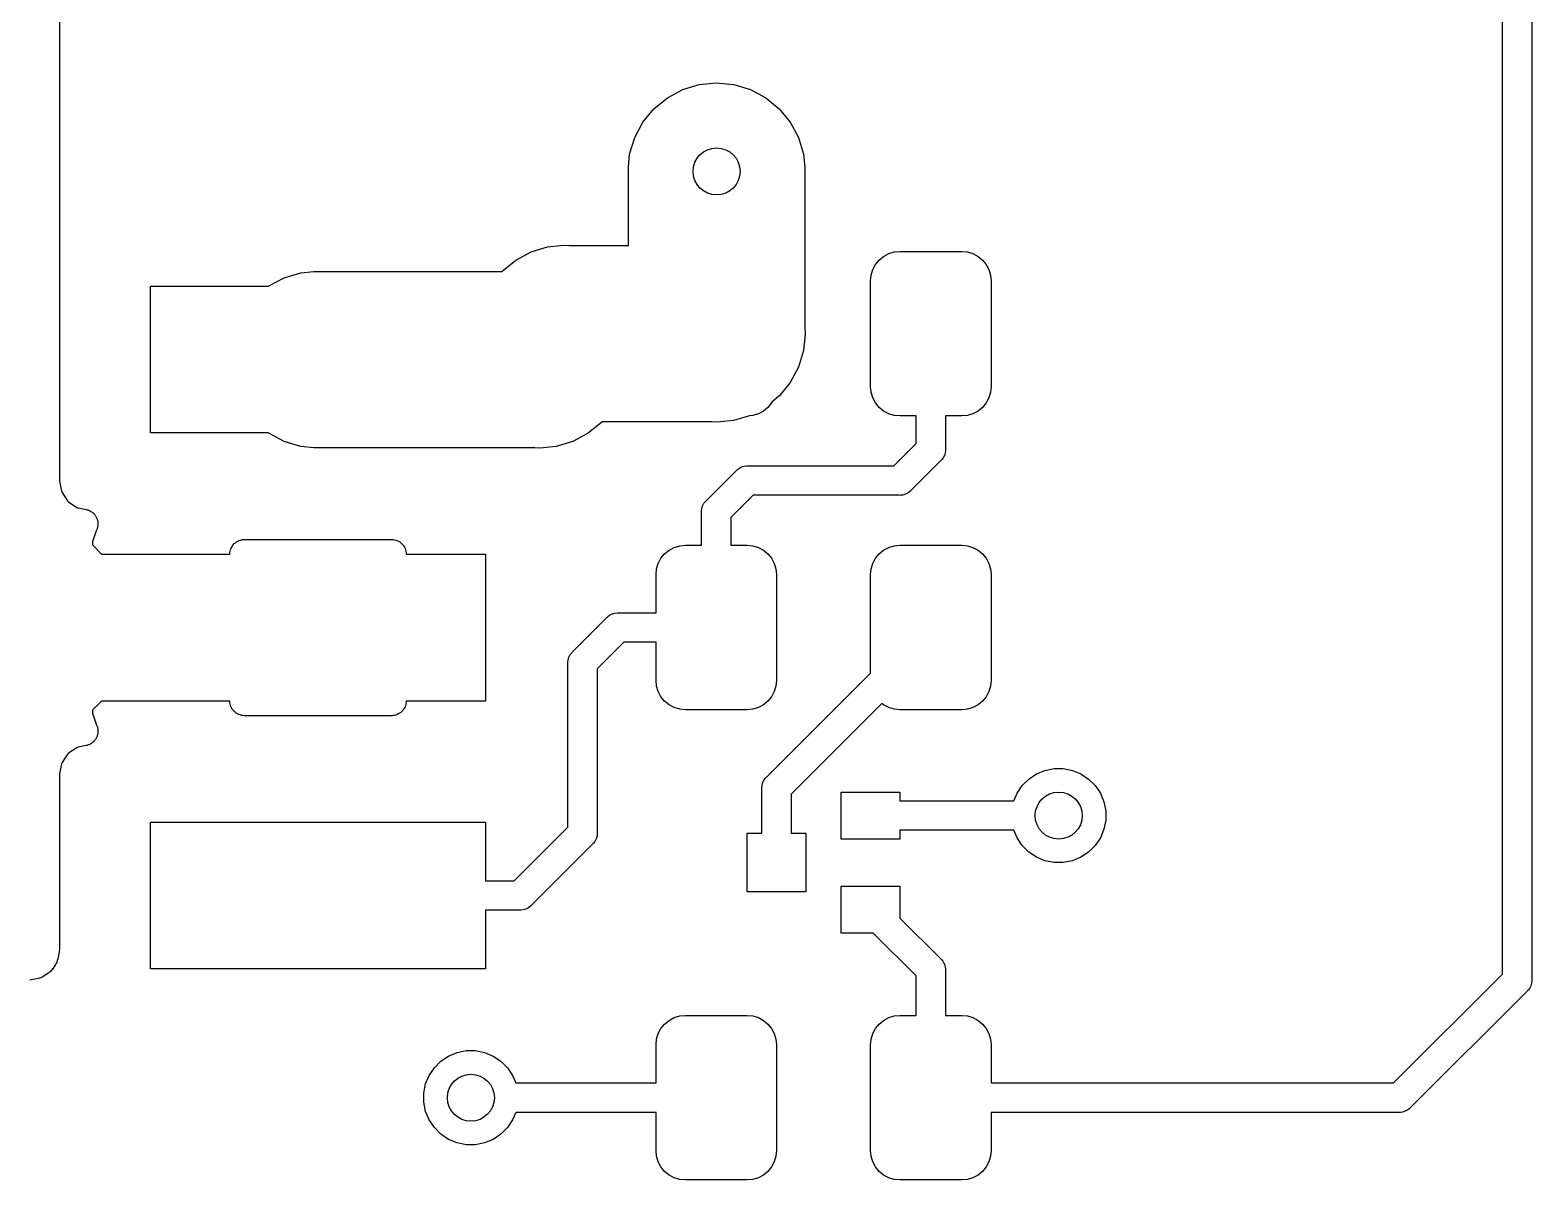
# Model space of a CAD drawing. Extents: x 1.69 to 6.13, y -5.81 to -1.91.
# Drawn here: x 2.982 to 3.485, y -5.185 to -4.8 of the extents above; entities that cross this region are included whole.
import ezdxf

# ---------------------------------------------------------------- set-up
doc = ezdxf.new("R2010")
doc.units = 0
doc.header["$MEASUREMENT"] = 0
doc.layers.add('BLACK', color=7, linetype='CONTINUOUS')

msp = doc.modelspace()

# ---------------------------------------------------------------- linework, layer by layer
at = {"layer": 'BLACK', "linetype": 'CONTINUOUS'}
for p, q in [((3.47539, -5.11607), (3.47539, -3.30339)), ((3.48524, -3.30519), (3.48524, -5.11787)), ((2.99213, -4.77411), (2.99213, -4.95055)), ((3.20085, -4.81983), (3.20642, -4.81814)), ((3.20642, -4.81814), (3.2122, -4.81757)), ((3.2122, -4.81757), (3.21799, -4.81814)), ((3.21799, -4.81814), (3.22356, -4.81983)), ((3.19122, -4.82626), (3.19572, -4.82257)), ((3.19572, -4.82257), (3.20085, -4.81983)), ((3.22356, -4.81983), (3.22869, -4.82257)), ((3.22869, -4.82257), (3.23318, -4.82626)), ((3.18753, -4.83076), (3.19122, -4.82626)), ((3.23318, -4.82626), (3.23687, -4.83076)), ((3.18479, -4.83589), (3.18753, -4.83076)), ((3.23687, -4.83076), (3.23962, -4.83589)), ((3.1831, -4.84146), (3.18479, -4.83589)), ((3.23962, -4.83589), (3.24131, -4.84146)), ((3.18268, -4.84579), (3.1831, -4.84146)), ((3.24131, -4.84146), (3.24173, -4.84579)), ((3.18268, -4.87205), (3.18268, -4.84579)), ((3.24173, -4.84579), (3.24173, -4.90003)), ((3.15006, -4.87416), (3.15563, -4.87247)), ((3.15563, -4.87247), (3.15997, -4.87205)), ((3.15997, -4.87205), (3.16142, -4.8719)), ((3.15997, -4.87205), (3.15997, -4.87205)), ((3.16142, -4.8719), (3.16287, -4.87205)), ((3.16287, -4.87205), (3.18268, -4.87205)), ((3.14044, -4.88059), (3.14493, -4.8769)), ((3.14493, -4.8769), (3.15006, -4.87416)), ((3.26453, -4.88009), (3.26544, -4.87839)), ((3.26544, -4.87839), (3.26666, -4.8769)), ((3.26666, -4.8769), (3.26815, -4.87567)), ((3.26815, -4.87567), (3.26986, -4.87476)), ((3.26986, -4.87476), (3.2717, -4.8742)), ((3.2717, -4.8742), (3.27362, -4.87402)), ((3.27362, -4.87402), (3.29429, -4.87402)), ((3.29429, -4.87402), (3.29621, -4.8742)), ((3.29621, -4.8742), (3.29806, -4.87476)), ((3.29806, -4.87476), (3.29976, -4.87567)), ((3.29976, -4.87567), (3.30125, -4.8769)), ((3.30125, -4.8769), (3.30248, -4.87839)), ((3.30248, -4.87839), (3.30338, -4.88009)), ((3.06226, -4.88557), (3.06739, -4.88282)), ((3.06739, -4.88282), (3.07295, -4.88114)), ((3.07295, -4.88114), (3.07729, -4.88071)), ((3.07729, -4.88071), (3.14034, -4.88071)), ((3.14034, -4.88071), (3.14044, -4.88059)), ((3.26378, -4.88386), (3.26397, -4.88194)), ((3.26397, -4.88194), (3.26453, -4.88009)), ((3.30338, -4.88009), (3.30394, -4.88194)), ((3.30394, -4.88194), (3.30413, -4.88386)), ((3.02264, -4.93484), (3.02264, -4.88563)), ((3.02264, -4.88563), (3.06218, -4.88563)), ((3.06218, -4.88563), (3.06226, -4.88557)), ((3.26378, -4.91929), (3.26378, -4.88386)), ((3.30413, -4.88386), (3.30413, -4.91929)), ((3.24173, -4.90293), (3.24131, -4.90726)), ((3.24173, -4.90003), (3.24188, -4.90148)), ((3.24188, -4.90148), (3.24173, -4.90293)), ((3.24173, -4.90293), (3.24173, -4.90293)), ((3.24131, -4.90726), (3.23962, -4.91283)), ((3.23962, -4.91283), (3.23687, -4.91796)), ((3.23687, -4.91796), (3.23318, -4.92246)), ((3.23309, -4.92255), (3.2308, -4.92443)), ((3.23313, -4.9225), (3.23309, -4.92255)), ((3.23318, -4.92246), (3.23313, -4.9225)), ((3.26397, -4.92121), (3.26378, -4.91929)), ((3.26453, -4.92306), (3.26397, -4.92121)), ((3.26544, -4.92476), (3.26453, -4.92306)), ((3.30338, -4.92306), (3.30248, -4.92476)), ((3.30394, -4.92121), (3.30338, -4.92306)), ((3.30413, -4.91929), (3.30394, -4.92121)), ((3.22436, -4.92894), (3.22323, -4.92906)), ((3.22621, -4.92838), (3.22436, -4.92894)), ((3.22791, -4.92748), (3.22621, -4.92838)), ((3.2294, -4.92625), (3.22791, -4.92748)), ((3.23062, -4.92476), (3.2294, -4.92625)), ((3.2308, -4.92443), (3.23062, -4.92476)), ((3.26666, -4.92625), (3.26544, -4.92476)), ((3.26815, -4.92748), (3.26666, -4.92625)), ((3.26986, -4.92838), (3.26815, -4.92748)), ((3.2717, -4.92894), (3.26986, -4.92838)), ((3.27362, -4.92913), (3.2717, -4.92894)), ((3.29621, -4.92894), (3.29429, -4.92913)), ((3.29806, -4.92838), (3.29621, -4.92894)), ((3.29976, -4.92748), (3.29806, -4.92838)), ((3.30125, -4.92625), (3.29976, -4.92748)), ((3.30248, -4.92476), (3.30125, -4.92625)), ((3.17374, -4.93122), (3.16924, -4.93491)), ((3.17383, -4.9311), (3.17374, -4.93122)), ((3.21066, -4.9311), (3.17383, -4.9311)), ((3.21211, -4.93125), (3.21066, -4.9311)), ((3.21356, -4.9311), (3.21211, -4.93125)), ((3.21789, -4.93068), (3.21356, -4.9311)), ((3.21356, -4.9311), (3.21356, -4.9311)), ((3.22323, -4.92906), (3.21789, -4.93068)), ((3.27904, -4.92913), (3.27362, -4.92913)), ((3.27904, -4.93841), (3.27904, -4.92913)), ((3.29429, -4.92913), (3.28888, -4.92913)), ((3.28888, -4.92913), (3.28888, -4.94021)), ((3.06218, -4.93484), (3.02264, -4.93484)), ((3.06226, -4.93491), (3.06218, -4.93484)), ((3.06739, -4.93765), (3.06226, -4.93491)), ((3.07295, -4.93934), (3.06739, -4.93765)), ((3.16411, -4.93765), (3.15854, -4.93934)), ((3.16924, -4.93491), (3.16411, -4.93765)), ((3.27158, -4.94587), (3.27904, -4.93841)), ((3.07729, -4.93976), (3.07295, -4.93934)), ((3.15131, -4.93976), (3.07729, -4.93976)), ((3.15276, -4.93991), (3.15131, -4.93976)), ((3.15421, -4.93976), (3.15276, -4.93991)), ((3.15854, -4.93934), (3.15421, -4.93976)), ((3.15421, -4.93976), (3.15421, -4.93976)), ((3.28727, -4.9441), (3.27727, -4.9541)), ((3.28745, -4.94395), (3.28727, -4.9441)), ((3.28767, -4.94368), (3.28745, -4.94395)), ((3.28807, -4.9432), (3.28767, -4.94368)), ((3.28853, -4.94235), (3.28807, -4.9432)), ((3.28861, -4.94205), (3.28853, -4.94235)), ((3.28881, -4.94142), (3.28861, -4.94205)), ((3.28888, -4.94069), (3.28881, -4.94142)), ((3.28888, -4.94021), (3.2889, -4.94045)), ((3.2889, -4.94045), (3.28888, -4.94069)), ((3.28888, -4.94069), (3.28888, -4.94069)), ((3.2088, -4.95747), (3.21879, -4.94748)), ((3.21879, -4.94748), (3.21894, -4.94729)), ((3.21894, -4.94729), (3.2193, -4.947)), ((3.2193, -4.947), (3.21969, -4.94668)), ((3.21969, -4.94668), (3.22055, -4.94622)), ((3.22055, -4.94622), (3.22148, -4.94594)), ((3.22148, -4.94594), (3.2222, -4.94587)), ((3.2222, -4.94587), (3.22244, -4.94584)), ((3.2222, -4.94587), (3.2222, -4.94587)), ((3.22244, -4.94584), (3.22268, -4.94587)), ((3.22268, -4.94587), (3.27158, -4.94587)), ((2.99213, -4.95055), (2.99217, -4.95102)), ((2.99217, -4.95102), (2.99283, -4.95432)), ((3.27727, -4.9541), (3.27712, -4.95428)), ((2.99283, -4.95432), (2.9929, -4.95454)), ((2.9929, -4.95454), (2.99301, -4.95476)), ((2.99301, -4.95476), (2.99487, -4.95755)), ((2.99487, -4.95755), (2.99503, -4.95773)), ((2.99503, -4.95773), (2.99521, -4.95788)), ((2.99521, -4.95788), (2.998, -4.95975)), ((3.20754, -4.95923), (3.20799, -4.95837)), ((3.20799, -4.95837), (3.20861, -4.95763)), ((3.20861, -4.95763), (3.2088, -4.95747)), ((3.22448, -4.95571), (3.21703, -4.96316)), ((3.27338, -4.95571), (3.22448, -4.95571)), ((3.27362, -4.95573), (3.27338, -4.95571)), ((3.27386, -4.95571), (3.27362, -4.95573)), ((3.27459, -4.95564), (3.27386, -4.95571)), ((3.27386, -4.95571), (3.27386, -4.95571)), ((3.27551, -4.95536), (3.27459, -4.95564)), ((3.27637, -4.9549), (3.27551, -4.95536)), ((3.27712, -4.95428), (3.27637, -4.9549)), ((2.998, -4.95975), (2.99821, -4.95986)), ((2.99821, -4.95986), (2.99844, -4.95993)), ((2.99844, -4.95993), (3.00108, -4.96045)), ((3.00108, -4.96045), (3.00115, -4.96047)), ((3.00115, -4.96047), (3.00139, -4.96054)), ((3.00139, -4.96054), (3.00163, -4.9606)), ((3.00163, -4.9606), (3.00185, -4.96069)), ((3.00185, -4.96069), (3.00207, -4.96076)), ((3.00207, -4.96076), (3.00228, -4.96088)), ((3.00228, -4.96088), (3.00251, -4.96098)), ((3.00251, -4.96098), (3.0027, -4.96111)), ((3.0027, -4.96111), (3.00291, -4.96122)), ((3.00291, -4.96122), (3.0031, -4.96138)), ((3.0031, -4.96138), (3.0033, -4.96152)), ((3.0033, -4.96152), (3.00347, -4.96169)), ((3.00347, -4.96169), (3.00364, -4.96184)), ((3.00364, -4.96184), (3.0038, -4.96203)), ((3.0038, -4.96203), (3.00397, -4.96221)), ((3.00397, -4.96221), (3.0041, -4.96241)), ((3.0041, -4.96241), (3.00424, -4.96259)), ((3.00424, -4.96259), (3.00436, -4.96281)), ((3.00436, -4.96281), (3.00449, -4.96302)), ((3.00449, -4.96302), (3.00458, -4.96323)), ((3.00458, -4.96323), (3.00469, -4.96344)), ((3.00469, -4.96344), (3.00476, -4.96368)), ((3.00476, -4.96368), (3.00485, -4.96391)), ((3.00485, -4.96391), (3.00489, -4.96414)), ((3.00489, -4.96414), (3.00496, -4.96436)), ((3.20716, -4.96112), (3.20719, -4.96088)), ((3.20719, -4.96136), (3.20716, -4.96112)), ((3.20719, -4.96088), (3.20726, -4.96016)), ((3.20719, -4.96088), (3.20719, -4.96088)), ((3.20719, -4.97244), (3.20719, -4.96136)), ((3.20726, -4.96016), (3.20754, -4.95923)), ((3.21703, -4.96316), (3.21703, -4.97244)), ((3.00443, -4.96766), (3.00327, -4.97135)), ((3.00444, -4.96764), (3.00443, -4.96766)), ((3.00454, -4.96741), (3.00444, -4.96764)), ((3.00466, -4.96719), (3.00454, -4.96741)), ((3.00473, -4.96697), (3.00466, -4.96719)), ((3.00482, -4.96676), (3.00473, -4.96697)), ((3.00487, -4.96651), (3.00482, -4.96676)), ((3.00494, -4.96627), (3.00487, -4.96651)), ((3.00497, -4.96604), (3.00494, -4.96627)), ((3.00496, -4.96436), (3.00498, -4.96461)), ((3.00502, -4.96582), (3.00497, -4.96604)), ((3.00498, -4.96461), (3.00503, -4.96486)), ((3.00503, -4.96486), (3.00502, -4.96509)), ((3.00502, -4.96509), (3.00505, -4.96532)), ((3.00505, -4.96532), (3.00502, -4.96557)), ((3.00502, -4.96557), (3.00502, -4.96582)), ((3.00327, -4.97135), (3.00317, -4.97234)), ((3.00317, -4.97234), (3.00622, -4.97539)), ((3.04932, -4.97437), (3.04946, -4.97393)), ((3.04946, -4.97393), (3.0496, -4.97349)), ((3.0496, -4.97349), (3.04961, -4.97347)), ((3.04961, -4.97345), (3.04983, -4.97305)), ((3.04961, -4.97347), (3.04961, -4.97345)), ((3.04983, -4.97305), (3.05005, -4.97264)), ((3.05005, -4.97264), (3.05006, -4.97263)), ((3.05006, -4.97263), (3.05007, -4.97261)), ((3.05007, -4.97261), (3.05037, -4.97226)), ((3.05037, -4.97226), (3.05067, -4.9719)), ((3.05067, -4.9719), (3.05068, -4.97189)), ((3.05068, -4.97189), (3.05069, -4.97188)), ((3.05069, -4.97188), (3.05105, -4.97159)), ((3.05105, -4.97159), (3.05141, -4.97129)), ((3.05141, -4.97129), (3.05143, -4.97129)), ((3.05143, -4.97129), (3.05144, -4.97128)), ((3.05144, -4.97128), (3.05185, -4.97106)), ((3.05185, -4.97106), (3.05226, -4.97084)), ((3.05226, -4.97084), (3.05227, -4.97084)), ((3.05227, -4.97084), (3.05229, -4.97083)), ((3.05229, -4.97083), (3.05274, -4.9707)), ((3.05274, -4.9707), (3.05318, -4.97057)), ((3.05318, -4.97057), (3.0532, -4.97056)), ((3.0532, -4.97056), (3.05321, -4.97056)), ((3.05321, -4.97056), (3.05367, -4.97052)), ((3.05367, -4.97052), (3.05413, -4.97047)), ((3.05413, -4.97047), (3.10335, -4.97047)), ((3.10335, -4.97047), (3.10338, -4.97047)), ((3.10338, -4.97047), (3.10338, -4.97047)), ((3.10338, -4.97047), (3.10338, -4.97047)), ((3.10338, -4.97047), (3.10342, -4.97047)), ((3.10342, -4.97047), (3.10387, -4.97052)), ((3.10387, -4.97052), (3.10434, -4.97057)), ((3.10434, -4.97057), (3.10435, -4.97058)), ((3.10435, -4.97058), (3.10437, -4.97058)), ((3.10437, -4.97058), (3.10481, -4.97072)), ((3.10481, -4.97072), (3.10525, -4.97086)), ((3.10525, -4.97086), (3.10527, -4.97087)), ((3.10527, -4.97087), (3.10529, -4.97087)), ((3.10529, -4.97087), (3.10569, -4.97109)), ((3.10569, -4.97109), (3.1061, -4.97131)), ((3.1061, -4.97131), (3.10611, -4.97132)), ((3.10611, -4.97132), (3.10613, -4.97133)), ((3.10613, -4.97133), (3.10648, -4.97163)), ((3.10648, -4.97163), (3.10684, -4.97193)), ((3.10684, -4.97193), (3.10685, -4.97194)), ((3.10685, -4.97194), (3.10686, -4.97195)), ((3.10686, -4.97195), (3.10715, -4.97231)), ((3.10715, -4.97231), (3.10745, -4.97267)), ((3.10745, -4.97267), (3.10745, -4.97269)), ((3.10745, -4.97269), (3.10746, -4.9727)), ((3.10746, -4.9727), (3.10768, -4.97311)), ((3.10768, -4.97311), (3.1079, -4.97352)), ((3.1079, -4.97352), (3.1079, -4.97353)), ((3.1079, -4.97353), (3.10791, -4.97355)), ((3.10791, -4.97355), (3.10804, -4.974)), ((3.10804, -4.974), (3.10817, -4.97444)), ((3.19481, -4.97532), (3.1963, -4.9741)), ((3.1963, -4.9741), (3.19801, -4.97319)), ((3.19801, -4.97319), (3.19985, -4.97263)), ((3.19985, -4.97263), (3.20177, -4.97244)), ((3.20177, -4.97244), (3.20719, -4.97244)), ((3.21703, -4.97244), (3.22244, -4.97244)), ((3.22244, -4.97244), (3.22436, -4.97263)), ((3.22436, -4.97263), (3.22621, -4.97319)), ((3.22621, -4.97319), (3.22791, -4.9741)), ((3.22791, -4.9741), (3.2294, -4.97532)), ((3.26666, -4.97532), (3.26815, -4.9741)), ((3.26815, -4.9741), (3.26986, -4.97319)), ((3.26986, -4.97319), (3.2717, -4.97263)), ((3.2717, -4.97263), (3.27362, -4.97244)), ((3.27362, -4.97244), (3.29429, -4.97244)), ((3.29429, -4.97244), (3.29621, -4.97263)), ((3.29621, -4.97263), (3.29806, -4.97319)), ((3.29806, -4.97319), (3.29976, -4.9741)), ((3.29976, -4.9741), (3.30125, -4.97532)), ((3.00622, -4.97539), (3.04921, -4.97539)), ((3.04921, -4.97532), (3.04926, -4.97487)), ((3.04921, -4.97536), (3.04921, -4.97532)), ((3.04921, -4.97539), (3.04921, -4.97536)), ((3.04921, -4.97536), (3.04921, -4.97536)), ((3.04921, -4.97536), (3.04921, -4.97536)), ((3.04926, -4.97487), (3.04931, -4.9744)), ((3.04931, -4.9744), (3.04932, -4.97439)), ((3.04932, -4.97439), (3.04932, -4.97437)), ((3.10817, -4.97444), (3.10818, -4.97445)), ((3.10818, -4.97445), (3.10818, -4.97447)), ((3.10818, -4.97447), (3.10822, -4.97493)), ((3.10822, -4.97493), (3.10827, -4.97539)), ((3.10827, -4.97539), (3.13484, -4.97539)), ((3.13484, -4.97539), (3.13484, -5.02461)), ((3.19212, -4.98036), (3.19268, -4.97852)), ((3.19268, -4.97852), (3.19359, -4.97682)), ((3.19359, -4.97682), (3.19481, -4.97532)), ((3.2294, -4.97532), (3.23062, -4.97682)), ((3.23062, -4.97682), (3.23153, -4.97852)), ((3.23153, -4.97852), (3.23209, -4.98036)), ((3.26397, -4.98036), (3.26453, -4.97852)), ((3.26453, -4.97852), (3.26544, -4.97682)), ((3.26544, -4.97682), (3.26666, -4.97532)), ((3.30125, -4.97532), (3.30248, -4.97682)), ((3.30248, -4.97682), (3.30338, -4.97852)), ((3.30338, -4.97852), (3.30394, -4.98036)), ((3.19193, -4.98228), (3.19212, -4.98036)), ((3.19193, -4.99508), (3.19193, -4.98228)), ((3.23209, -4.98036), (3.23228, -4.98228)), ((3.23228, -4.98228), (3.23228, -5.01772)), ((3.26378, -4.98228), (3.26397, -4.98036)), ((3.26378, -5.01528), (3.26378, -4.98228)), ((3.30394, -4.98036), (3.30413, -4.98228)), ((3.30413, -4.98228), (3.30413, -5.01772)), ((3.16401, -5.00816), (3.17548, -4.99669)), ((3.17548, -4.99669), (3.17564, -4.9965)), ((3.17564, -4.9965), (3.17582, -4.99635)), ((3.17582, -4.99635), (3.17639, -4.99589)), ((3.17582, -4.99635), (3.17582, -4.99635)), ((3.17639, -4.99589), (3.17724, -4.99543)), ((3.17724, -4.99543), (3.17732, -4.99541)), ((3.17732, -4.99541), (3.17817, -4.99515)), ((3.17817, -4.99515), (3.17889, -4.99508)), ((3.17889, -4.99508), (3.17913, -4.99505)), ((3.17889, -4.99508), (3.17889, -4.99508)), ((3.17913, -4.99505), (3.17937, -4.99508)), ((3.17937, -4.99508), (3.19193, -4.99508)), ((3.16275, -5.00992), (3.16321, -5.00906)), ((3.16321, -5.00906), (3.16383, -5.00831)), ((3.16383, -5.00831), (3.16401, -5.00816)), ((3.18117, -5.00492), (3.17224, -5.01385)), ((3.19193, -5.00492), (3.18117, -5.00492)), ((3.19193, -5.01772), (3.19193, -5.00492)), ((3.16238, -5.01181), (3.1624, -5.01157)), ((3.1624, -5.01205), (3.16238, -5.01181)), ((3.1624, -5.01157), (3.16247, -5.01085)), ((3.1624, -5.01157), (3.1624, -5.01157)), ((3.1624, -5.06686), (3.1624, -5.01205)), ((3.16247, -5.01085), (3.16275, -5.00992)), ((3.17224, -5.01385), (3.17224, -5.06866)), ((3.19212, -5.01964), (3.19193, -5.01772)), ((3.22897, -5.05009), (3.26378, -5.01528)), ((3.23228, -5.01772), (3.23209, -5.01964)), ((3.30413, -5.01772), (3.30394, -5.01964)), ((3.19268, -5.02148), (3.19212, -5.01964)), ((3.19359, -5.02318), (3.19268, -5.02148)), ((3.19481, -5.02468), (3.19359, -5.02318)), ((3.23062, -5.02318), (3.2294, -5.02468)), ((3.23153, -5.02148), (3.23062, -5.02318)), ((3.23209, -5.01964), (3.23153, -5.02148)), ((3.30248, -5.02318), (3.30125, -5.02468)), ((3.30338, -5.02148), (3.30248, -5.02318)), ((3.30394, -5.01964), (3.30338, -5.02148)), ((3.00622, -5.02461), (3.00317, -5.02766)), ((3.00317, -5.02766), (3.00327, -5.02865)), ((3.00327, -5.02865), (3.00443, -5.03234)), ((3.04921, -5.02461), (3.00622, -5.02461)), ((3.04926, -5.02507), (3.04921, -5.02461)), ((3.0493, -5.02553), (3.04926, -5.02507)), ((3.0493, -5.02555), (3.0493, -5.02553)), ((3.04931, -5.02556), (3.0493, -5.02555)), ((3.04944, -5.026), (3.04931, -5.02556)), ((3.04957, -5.02645), (3.04944, -5.026)), ((3.04958, -5.02647), (3.04957, -5.02645)), ((3.04958, -5.02648), (3.04958, -5.02647)), ((3.0498, -5.02689), (3.04958, -5.02648)), ((3.05002, -5.0273), (3.0498, -5.02689)), ((3.05003, -5.02731), (3.05002, -5.0273)), ((3.05003, -5.02733), (3.05003, -5.02731)), ((3.05033, -5.02769), (3.05003, -5.02733)), ((3.05062, -5.02805), (3.05033, -5.02769)), ((3.05063, -5.02806), (3.05062, -5.02805)), ((3.05064, -5.02807), (3.05063, -5.02806)), ((3.051, -5.02837), (3.05064, -5.02807)), ((3.05135, -5.02867), (3.051, -5.02837)), ((3.05137, -5.02868), (3.05135, -5.02867)), ((3.05138, -5.02869), (3.05137, -5.02868)), ((3.05179, -5.02891), (3.05138, -5.02869)), ((3.0522, -5.02913), (3.05179, -5.02891)), ((3.05221, -5.02913), (3.0522, -5.02913)), ((3.05223, -5.02914), (3.05221, -5.02913)), ((3.05267, -5.02928), (3.05223, -5.02914)), ((3.05311, -5.02942), (3.05267, -5.02928)), ((3.05313, -5.02942), (3.05311, -5.02942)), ((3.05314, -5.02943), (3.05313, -5.02942)), ((3.05361, -5.02948), (3.05314, -5.02943)), ((3.05407, -5.02953), (3.05361, -5.02948)), ((3.0541, -5.02953), (3.05407, -5.02953)), ((3.05413, -5.02953), (3.0541, -5.02953)), ((3.0541, -5.02953), (3.0541, -5.02953)), ((3.0541, -5.02953), (3.0541, -5.02953)), ((3.10335, -5.02953), (3.05413, -5.02953)), ((3.10381, -5.02948), (3.10335, -5.02953)), ((3.10427, -5.02944), (3.10381, -5.02948)), ((3.10429, -5.02944), (3.10427, -5.02944)), ((3.1043, -5.02943), (3.10429, -5.02944)), ((3.10474, -5.0293), (3.1043, -5.02943)), ((3.10519, -5.02917), (3.10474, -5.0293)), ((3.10521, -5.02916), (3.10519, -5.02917)), ((3.10522, -5.02916), (3.10521, -5.02916)), ((3.10563, -5.02894), (3.10522, -5.02916)), ((3.10604, -5.02872), (3.10563, -5.02894)), ((3.10605, -5.02871), (3.10604, -5.02872)), ((3.10607, -5.02871), (3.10605, -5.02871)), ((3.10643, -5.02841), (3.10607, -5.02871)), ((3.10679, -5.02812), (3.10643, -5.02841)), ((3.1068, -5.02811), (3.10679, -5.02812)), ((3.10681, -5.0281), (3.1068, -5.02811)), ((3.10711, -5.02774), (3.10681, -5.0281)), ((3.10741, -5.02739), (3.10711, -5.02774)), ((3.10742, -5.02737), (3.10741, -5.02739)), ((3.10743, -5.02736), (3.10742, -5.02737)), ((3.10765, -5.02695), (3.10743, -5.02736)), ((3.10787, -5.02654), (3.10765, -5.02695)), ((3.10788, -5.02651), (3.10787, -5.02653)), ((3.10787, -5.02653), (3.10787, -5.02654)), ((3.10802, -5.02607), (3.10788, -5.02651)), ((3.10816, -5.02563), (3.10802, -5.02607)), ((3.10817, -5.0256), (3.10816, -5.02561)), ((3.10816, -5.02561), (3.10816, -5.02563)), ((3.10822, -5.02513), (3.10817, -5.0256)), ((3.10827, -5.02468), (3.10822, -5.02513)), ((3.13484, -5.02461), (3.10827, -5.02461)), ((3.10827, -5.02461), (3.10827, -5.02464)), ((3.10827, -5.02464), (3.10827, -5.02464)), ((3.10827, -5.02464), (3.10827, -5.02464)), ((3.10827, -5.02464), (3.10827, -5.02468)), ((3.1963, -5.0259), (3.19481, -5.02468)), ((3.19801, -5.02681), (3.1963, -5.0259)), ((3.19985, -5.02737), (3.19801, -5.02681)), ((3.20177, -5.02756), (3.19985, -5.02737)), ((3.22244, -5.02756), (3.20177, -5.02756)), ((3.22436, -5.02737), (3.22244, -5.02756)), ((3.22621, -5.02681), (3.22436, -5.02737)), ((3.22791, -5.0259), (3.22621, -5.02681)), ((3.2294, -5.02468), (3.22791, -5.0259)), ((3.26757, -5.02542), (3.2372, -5.05578)), ((3.26815, -5.0259), (3.26757, -5.02542)), ((3.26986, -5.02681), (3.26815, -5.0259)), ((3.2717, -5.02737), (3.26986, -5.02681)), ((3.27362, -5.02756), (3.2717, -5.02737)), ((3.29429, -5.02756), (3.27362, -5.02756)), ((3.29621, -5.02737), (3.29429, -5.02756)), ((3.29806, -5.02681), (3.29621, -5.02737)), ((3.29976, -5.0259), (3.29806, -5.02681)), ((3.30125, -5.02468), (3.29976, -5.0259)), ((3.00443, -5.03234), (3.00444, -5.03236)), ((3.00444, -5.03236), (3.00448, -5.03242)), ((3.00448, -5.03242), (3.00457, -5.03265)), ((3.00457, -5.03265), (3.00469, -5.03287)), ((3.00469, -5.03287), (3.00475, -5.0331)), ((3.00475, -5.0331), (3.00484, -5.03331)), ((3.00484, -5.03331), (3.00489, -5.03355)), ((3.00489, -5.03355), (3.00496, -5.03379)), ((3.00496, -5.03379), (3.00498, -5.03402)), ((3.00498, -5.03402), (3.00502, -5.03425)), ((3.00502, -5.03425), (3.00502, -5.0345)), ((3.00502, -5.0345), (3.00505, -5.03475)), ((3.00108, -5.03955), (2.99844, -5.04007)), ((3.00132, -5.03947), (3.00108, -5.03955)), ((3.00157, -5.03942), (3.00132, -5.03947)), ((3.00178, -5.03933), (3.00157, -5.03942)), ((3.002, -5.03927), (3.00178, -5.03933)), ((3.00222, -5.03915), (3.002, -5.03927)), ((3.00245, -5.03905), (3.00222, -5.03915)), ((3.00265, -5.03893), (3.00245, -5.03905)), ((3.00285, -5.03882), (3.00265, -5.03893)), ((3.00304, -5.03866), (3.00285, -5.03882)), ((3.00325, -5.03852), (3.00304, -5.03866)), ((3.00341, -5.03836), (3.00325, -5.03852)), ((3.00359, -5.03821), (3.00341, -5.03836)), ((3.00375, -5.03802), (3.00359, -5.03821)), ((3.00393, -5.03784), (3.00375, -5.03802)), ((3.00406, -5.03765), (3.00393, -5.03784)), ((3.00421, -5.03747), (3.00406, -5.03765)), ((3.00432, -5.03725), (3.00421, -5.03747)), ((3.00446, -5.03704), (3.00432, -5.03725)), ((3.00455, -5.03683), (3.00446, -5.03704)), ((3.00466, -5.03662), (3.00455, -5.03683)), ((3.00474, -5.03638), (3.00466, -5.03662)), ((3.00483, -5.03615), (3.00474, -5.03638)), ((3.00488, -5.03593), (3.00483, -5.03615)), ((3.00495, -5.0357), (3.00488, -5.03593)), ((3.00497, -5.03546), (3.00495, -5.0357)), ((3.00502, -5.03521), (3.00497, -5.03546)), ((3.00505, -5.03475), (3.00502, -5.03498)), ((3.00502, -5.03498), (3.00502, -5.03521)), ((2.99487, -5.04245), (2.99301, -5.04524)), ((2.99503, -5.04227), (2.99487, -5.04245)), ((2.99521, -5.04212), (2.99503, -5.04227)), ((2.998, -5.04025), (2.99521, -5.04212)), ((2.99821, -5.04014), (2.998, -5.04025)), ((2.99844, -5.04007), (2.99821, -5.04014)), ((2.99217, -5.04898), (2.99213, -5.04945)), ((2.99213, -5.04945), (2.99213, -5.10778)), ((2.99283, -5.04568), (2.99217, -5.04898)), ((2.9929, -5.04546), (2.99283, -5.04568)), ((2.99301, -5.04524), (2.9929, -5.04546)), ((3.31673, -5.05076), (3.31931, -5.04904)), ((3.31931, -5.04904), (3.32218, -5.04785)), ((3.32218, -5.04785), (3.32522, -5.04724)), ((3.32522, -5.04724), (3.32832, -5.04724)), ((3.32832, -5.04724), (3.33137, -5.04785)), ((3.33137, -5.04785), (3.33423, -5.04904)), ((3.33423, -5.04904), (3.33681, -5.05076)), ((3.22734, -5.05374), (3.22743, -5.05278)), ((3.22736, -5.05398), (3.22734, -5.05374)), ((3.22736, -5.0689), (3.22736, -5.05398)), ((3.22743, -5.05278), (3.22771, -5.05185)), ((3.22771, -5.05185), (3.22817, -5.05099)), ((3.22817, -5.05099), (3.22863, -5.05043)), ((3.22863, -5.05043), (3.22879, -5.05024)), ((3.22863, -5.05043), (3.22863, -5.05043)), ((3.22879, -5.05024), (3.22897, -5.05009)), ((3.31282, -5.05553), (3.31454, -5.05295)), ((3.31454, -5.05295), (3.31673, -5.05076)), ((3.33681, -5.05076), (3.339, -5.05295)), ((3.339, -5.05295), (3.34073, -5.05553)), ((3.2372, -5.05578), (3.2372, -5.0689)), ((3.25394, -5.07087), (3.25394, -5.05512)), ((3.25394, -5.05512), (3.27362, -5.05512)), ((3.27362, -5.05512), (3.27362, -5.05807)), ((3.27362, -5.05807), (3.31176, -5.05807)), ((3.31176, -5.05807), (3.31282, -5.05553)), ((3.34073, -5.05553), (3.34191, -5.0584)), ((3.34191, -5.0584), (3.34252, -5.06144)), ((3.34252, -5.06454), (3.34191, -5.06759)), ((3.34252, -5.06144), (3.34252, -5.06454)), ((3.02264, -5.11437), (3.02264, -5.06516)), ((3.02264, -5.06516), (3.13484, -5.06516)), ((3.13484, -5.06516), (3.13484, -5.08484)), ((3.14442, -5.08484), (3.1624, -5.06686)), ((3.17224, -5.06914), (3.17217, -5.06986)), ((3.17224, -5.06866), (3.17227, -5.0689)), ((3.17227, -5.0689), (3.17224, -5.06914)), ((3.17224, -5.06914), (3.17224, -5.06914)), ((3.22244, -5.08858), (3.22244, -5.0689)), ((3.22244, -5.0689), (3.22736, -5.0689)), ((3.2372, -5.0689), (3.24213, -5.0689)), ((3.24213, -5.0689), (3.24213, -5.08858)), ((3.31176, -5.06791), (3.27362, -5.06791)), ((3.27362, -5.06791), (3.27362, -5.07087)), ((3.31282, -5.07045), (3.31176, -5.06791)), ((3.34191, -5.06759), (3.34073, -5.07045)), ((3.17063, -5.07255), (3.15011, -5.09307)), ((3.17082, -5.07239), (3.17063, -5.07255)), ((3.17097, -5.07221), (3.17082, -5.07239)), ((3.17143, -5.07165), (3.17097, -5.07221)), ((3.17097, -5.07221), (3.17097, -5.07221)), ((3.17189, -5.07079), (3.17143, -5.07165)), ((3.17195, -5.0706), (3.17189, -5.07079)), ((3.17217, -5.06986), (3.17195, -5.0706)), ((3.27362, -5.07087), (3.25394, -5.07087)), ((3.31454, -5.07303), (3.31282, -5.07045)), ((3.31673, -5.07522), (3.31454, -5.07303)), ((3.339, -5.07303), (3.33681, -5.07522)), ((3.34073, -5.07045), (3.339, -5.07303)), ((3.31931, -5.07695), (3.31673, -5.07522)), ((3.32218, -5.07813), (3.31931, -5.07695)), ((3.32522, -5.07874), (3.32218, -5.07813)), ((3.32832, -5.07874), (3.32522, -5.07874)), ((3.33137, -5.07813), (3.32832, -5.07874)), ((3.33423, -5.07695), (3.33137, -5.07813)), ((3.33681, -5.07522), (3.33423, -5.07695)), ((3.13484, -5.08484), (3.14442, -5.08484)), ((3.24213, -5.08858), (3.22244, -5.08858)), ((3.25394, -5.10236), (3.25394, -5.08661)), ((3.25394, -5.08661), (3.27362, -5.08661)), ((3.27362, -5.08661), (3.27362, -5.09737)), ((3.14622, -5.09469), (3.13484, -5.09469)), ((3.13484, -5.09469), (3.13484, -5.11437)), ((3.14646, -5.09471), (3.14622, -5.09469)), ((3.1467, -5.09469), (3.14646, -5.09471)), ((3.14742, -5.09461), (3.1467, -5.09469)), ((3.1467, -5.09469), (3.1467, -5.09469)), ((3.14835, -5.09433), (3.14742, -5.09461)), ((3.1492, -5.09388), (3.14835, -5.09433)), ((3.14995, -5.09326), (3.1492, -5.09388)), ((3.15011, -5.09307), (3.14995, -5.09326)), ((3.27362, -5.09737), (3.28727, -5.11101)), ((3.26469, -5.10236), (3.25394, -5.10236)), ((3.27904, -5.1167), (3.26469, -5.10236)), ((2.99203, -5.10874), (2.99157, -5.11107)), ((2.99208, -5.1083), (2.99203, -5.10874)), ((2.99213, -5.10785), (2.99208, -5.1083)), ((2.99213, -5.10778), (2.99213, -5.10779)), ((2.99213, -5.10779), (2.99213, -5.10779)), ((2.99213, -5.10779), (2.99213, -5.10779)), ((2.99213, -5.10779), (2.99213, -5.10785)), ((2.98946, -5.11481), (2.98917, -5.11516)), ((2.98975, -5.11447), (2.98946, -5.11481)), ((2.98978, -5.11442), (2.98975, -5.11447)), ((2.98979, -5.11441), (2.98978, -5.11442)), ((2.98978, -5.11442), (2.98978, -5.11442)), ((2.98978, -5.11442), (2.98978, -5.11442)), ((2.99083, -5.11285), (2.98979, -5.11441)), ((2.99104, -5.11245), (2.99083, -5.11285)), ((2.99126, -5.11206), (2.99104, -5.11245)), ((2.99127, -5.11203), (2.99126, -5.11206)), ((2.99129, -5.112), (2.99127, -5.11203)), ((2.99142, -5.11157), (2.99129, -5.112)), ((2.99155, -5.11114), (2.99142, -5.11157)), ((2.99157, -5.11108), (2.99155, -5.11114)), ((2.99157, -5.11107), (2.99157, -5.11108)), ((2.99157, -5.11108), (2.99157, -5.11108)), ((2.99157, -5.11108), (2.99157, -5.11108)), ((3.13484, -5.11437), (3.02264, -5.11437)), ((3.28727, -5.11101), (3.28745, -5.11117)), ((3.28745, -5.11117), (3.28761, -5.11136)), ((3.28761, -5.11136), (3.28761, -5.11136)), ((3.28761, -5.11136), (3.28796, -5.11179)), ((3.28796, -5.11179), (3.28807, -5.11192)), ((3.28807, -5.11192), (3.28853, -5.11277)), ((3.28853, -5.11277), (3.28881, -5.1137)), ((3.28881, -5.1137), (3.28888, -5.11442)), ((3.28888, -5.11442), (3.28888, -5.11442)), ((3.28888, -5.11442), (3.2889, -5.11467)), ((3.2889, -5.11467), (3.28888, -5.11491)), ((3.28888, -5.11491), (3.28888, -5.12992)), ((2.98269, -5.11803), (2.98224, -5.11807)), ((2.98275, -5.11802), (2.98269, -5.11803)), ((2.98276, -5.11802), (2.98275, -5.11802)), ((2.98275, -5.11802), (2.98275, -5.11802)), ((2.98275, -5.11802), (2.98275, -5.11802)), ((2.98509, -5.11755), (2.98276, -5.11802)), ((2.98552, -5.11742), (2.98509, -5.11755)), ((2.98595, -5.1173), (2.98552, -5.11742)), ((2.98598, -5.11728), (2.98595, -5.1173)), ((2.98601, -5.11727), (2.98598, -5.11728)), ((2.98641, -5.11706), (2.98601, -5.11727)), ((2.98681, -5.11685), (2.98641, -5.11706)), ((2.98686, -5.11682), (2.98681, -5.11685)), ((2.98843, -5.11577), (2.98686, -5.11682)), ((2.98686, -5.11682), (2.98686, -5.11682)), ((2.98686, -5.11682), (2.98686, -5.11682)), ((2.98686, -5.11682), (2.98686, -5.11682)), ((2.98878, -5.11549), (2.98843, -5.11577)), ((2.98913, -5.1152), (2.98878, -5.11549)), ((2.98915, -5.11518), (2.98913, -5.1152)), ((2.98917, -5.11516), (2.98915, -5.11518)), ((3.27904, -5.12992), (3.27904, -5.1167)), ((3.43891, -5.15256), (3.47539, -5.11607)), ((3.48488, -5.12), (3.48443, -5.12086)), ((3.48516, -5.11907), (3.48488, -5.12)), ((3.48524, -5.11835), (3.48516, -5.11907)), ((3.48524, -5.11787), (3.48526, -5.11811)), ((3.48526, -5.11811), (3.48524, -5.11835)), ((3.48524, -5.11835), (3.48524, -5.11835)), ((3.48362, -5.12176), (3.4446, -5.16079)), ((3.48381, -5.12161), (3.48362, -5.12176)), ((3.48397, -5.12142), (3.48381, -5.12161)), ((3.48443, -5.12086), (3.48397, -5.12142)), ((3.48397, -5.12142), (3.48397, -5.12142)), ((3.19801, -5.13067), (3.19985, -5.13011)), ((3.19985, -5.13011), (3.20177, -5.12992)), ((3.20177, -5.12992), (3.22244, -5.12992)), ((3.22244, -5.12992), (3.22436, -5.13011)), ((3.22436, -5.13011), (3.22621, -5.13067)), ((3.26986, -5.13067), (3.2717, -5.13011)), ((3.2717, -5.13011), (3.27362, -5.12992)), ((3.27362, -5.12992), (3.27904, -5.12992)), ((3.28888, -5.12992), (3.29429, -5.12992)), ((3.29429, -5.12992), (3.29621, -5.13011)), ((3.29621, -5.13011), (3.29806, -5.13067)), ((3.19268, -5.136), (3.19359, -5.1343)), ((3.19359, -5.1343), (3.19481, -5.1328)), ((3.19481, -5.1328), (3.1963, -5.13158)), ((3.1963, -5.13158), (3.19801, -5.13067)), ((3.22621, -5.13067), (3.22791, -5.13158)), ((3.22791, -5.13158), (3.2294, -5.1328)), ((3.2294, -5.1328), (3.23062, -5.1343)), ((3.23062, -5.1343), (3.23153, -5.136)), ((3.26453, -5.136), (3.26544, -5.1343)), ((3.26544, -5.1343), (3.26666, -5.1328)), ((3.26666, -5.1328), (3.26815, -5.13158)), ((3.26815, -5.13158), (3.26986, -5.13067)), ((3.29806, -5.13067), (3.29976, -5.13158)), ((3.29976, -5.13158), (3.30125, -5.1328)), ((3.30125, -5.1328), (3.30248, -5.1343)), ((3.30248, -5.1343), (3.30338, -5.136)), ((3.19193, -5.13976), (3.19212, -5.13784)), ((3.19193, -5.15256), (3.19193, -5.13976)), ((3.19212, -5.13784), (3.19268, -5.136)), ((3.23153, -5.136), (3.23209, -5.13784)), ((3.23209, -5.13784), (3.23228, -5.13976)), ((3.23228, -5.13976), (3.23228, -5.1752)), ((3.26378, -5.13976), (3.26397, -5.13784)), ((3.26378, -5.1752), (3.26378, -5.13976)), ((3.26397, -5.13784), (3.26453, -5.136)), ((3.30338, -5.136), (3.30394, -5.13784)), ((3.30394, -5.13784), (3.30413, -5.13976)), ((3.30413, -5.13976), (3.30413, -5.15256)), ((3.11769, -5.14744), (3.11988, -5.14525)), ((3.11988, -5.14525), (3.12246, -5.14352)), ((3.12246, -5.14352), (3.12533, -5.14234)), ((3.12533, -5.14234), (3.12837, -5.14173)), ((3.12837, -5.14173), (3.13147, -5.14173)), ((3.13147, -5.14173), (3.13451, -5.14234)), ((3.13451, -5.14234), (3.13738, -5.14352)), ((3.13738, -5.14352), (3.13996, -5.14525)), ((3.13996, -5.14525), (3.14215, -5.14744)), ((3.11478, -5.15289), (3.11597, -5.15002)), ((3.11597, -5.15002), (3.11769, -5.14744)), ((3.14215, -5.14744), (3.14388, -5.15002)), ((3.14388, -5.15002), (3.14493, -5.15256)), ((3.11417, -5.15593), (3.11478, -5.15289)), ((3.14493, -5.15256), (3.19193, -5.15256)), ((3.30413, -5.15256), (3.43891, -5.15256)), ((3.11417, -5.15903), (3.11417, -5.15593)), ((3.11478, -5.16207), (3.11417, -5.15903)), ((3.11597, -5.16494), (3.11478, -5.16207)), ((3.11769, -5.16752), (3.11597, -5.16494)), ((3.14388, -5.16494), (3.14215, -5.16752)), ((3.14493, -5.1624), (3.14388, -5.16494)), ((3.19193, -5.1624), (3.14493, -5.1624)), ((3.19193, -5.1752), (3.19193, -5.1624)), ((3.4407, -5.1624), (3.30413, -5.1624)), ((3.30413, -5.1624), (3.30413, -5.1752)), ((3.44094, -5.16243), (3.4407, -5.1624)), ((3.44119, -5.1624), (3.44094, -5.16243)), ((3.44191, -5.16233), (3.44119, -5.1624)), ((3.44119, -5.1624), (3.44119, -5.1624)), ((3.44284, -5.16205), (3.44191, -5.16233)), ((3.44369, -5.16159), (3.44284, -5.16205)), ((3.44444, -5.16098), (3.44369, -5.16159)), ((3.4446, -5.16079), (3.44444, -5.16098)), ((3.11988, -5.16971), (3.11769, -5.16752)), ((3.12246, -5.17144), (3.11988, -5.16971)), ((3.13996, -5.16971), (3.13738, -5.17144)), ((3.14215, -5.16752), (3.13996, -5.16971)), ((3.12533, -5.17262), (3.12246, -5.17144)), ((3.12837, -5.17323), (3.12533, -5.17262)), ((3.13147, -5.17323), (3.12837, -5.17323)), ((3.13451, -5.17262), (3.13147, -5.17323)), ((3.13738, -5.17144), (3.13451, -5.17262)), ((3.19212, -5.17712), (3.19193, -5.1752)), ((3.23228, -5.1752), (3.23209, -5.17712)), ((3.26397, -5.17712), (3.26378, -5.1752)), ((3.30413, -5.1752), (3.30394, -5.17712)), ((3.19268, -5.17896), (3.19212, -5.17712)), ((3.19359, -5.18067), (3.19268, -5.17896)), ((3.23153, -5.17896), (3.23062, -5.18067)), ((3.23209, -5.17712), (3.23153, -5.17896)), ((3.26453, -5.17896), (3.26397, -5.17712)), ((3.26544, -5.18067), (3.26453, -5.17896)), ((3.30338, -5.17896), (3.30248, -5.18067)), ((3.30394, -5.17712), (3.30338, -5.17896)), ((3.19481, -5.18216), (3.19359, -5.18067)), ((3.1963, -5.18338), (3.19481, -5.18216)), ((3.19801, -5.18429), (3.1963, -5.18338)), ((3.19985, -5.18485), (3.19801, -5.18429)), ((3.20177, -5.18504), (3.19985, -5.18485)), ((3.22244, -5.18504), (3.20177, -5.18504)), ((3.22436, -5.18485), (3.22244, -5.18504)), ((3.22621, -5.18429), (3.22436, -5.18485)), ((3.22791, -5.18338), (3.22621, -5.18429)), ((3.2294, -5.18216), (3.22791, -5.18338)), ((3.23062, -5.18067), (3.2294, -5.18216)), ((3.26666, -5.18216), (3.26544, -5.18067)), ((3.26815, -5.18338), (3.26666, -5.18216)), ((3.26986, -5.18429), (3.26815, -5.18338)), ((3.2717, -5.18485), (3.26986, -5.18429)), ((3.27362, -5.18504), (3.2717, -5.18485)), ((3.29429, -5.18504), (3.27362, -5.18504)), ((3.29621, -5.18485), (3.29429, -5.18504)), ((3.29806, -5.18429), (3.29621, -5.18485)), ((3.29976, -5.18338), (3.29806, -5.18429)), ((3.30125, -5.18216), (3.29976, -5.18338)), ((3.30248, -5.18067), (3.30125, -5.18216))]:
    msp.add_line(p, q, dxfattribs=at)
at = {"layer": 'BLACK'}
for centre in [(3.2122, -4.84724), (3.32677, -5.06299), (3.12992, -5.15748)]:
    msp.add_circle(centre, 0.00787, dxfattribs=at)

doc.saveas('drawing.dxf')
